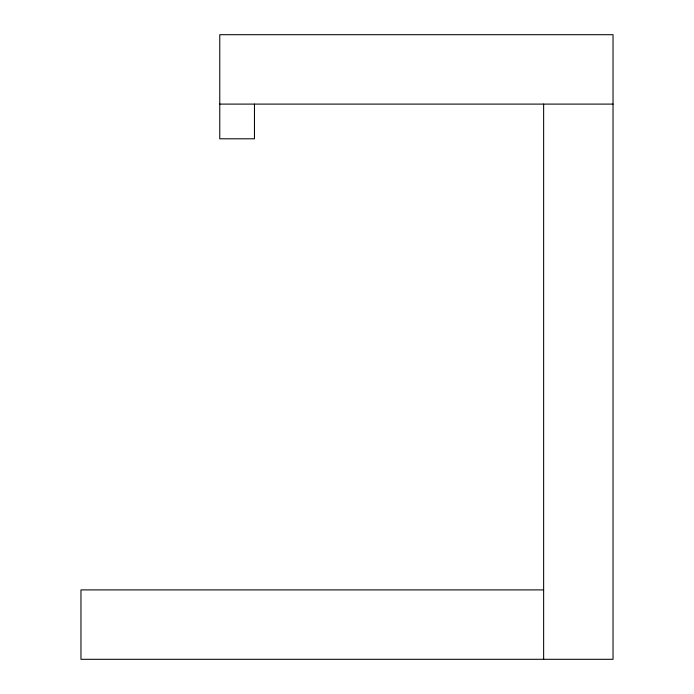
<?xml version="1.0" encoding="UTF-8"?>
<svg xmlns="http://www.w3.org/2000/svg" width="694" height="694" viewBox="0 0 694 694"><rect width="100%" height="100%" fill="white"/><g stroke="black" fill="none" stroke-linecap="round" stroke-linejoin="round"><path stroke-width="1.04" d="M219.764 104.1L613.036 104.1M543.636 589.9L80.964 589.9L80.964 659.3L613.036 659.3L613.036 34.7L219.764 34.7L219.764 138.8L254.464 138.8L254.464 104.1M543.636 104.1L543.636 659.3"/></g></svg>
